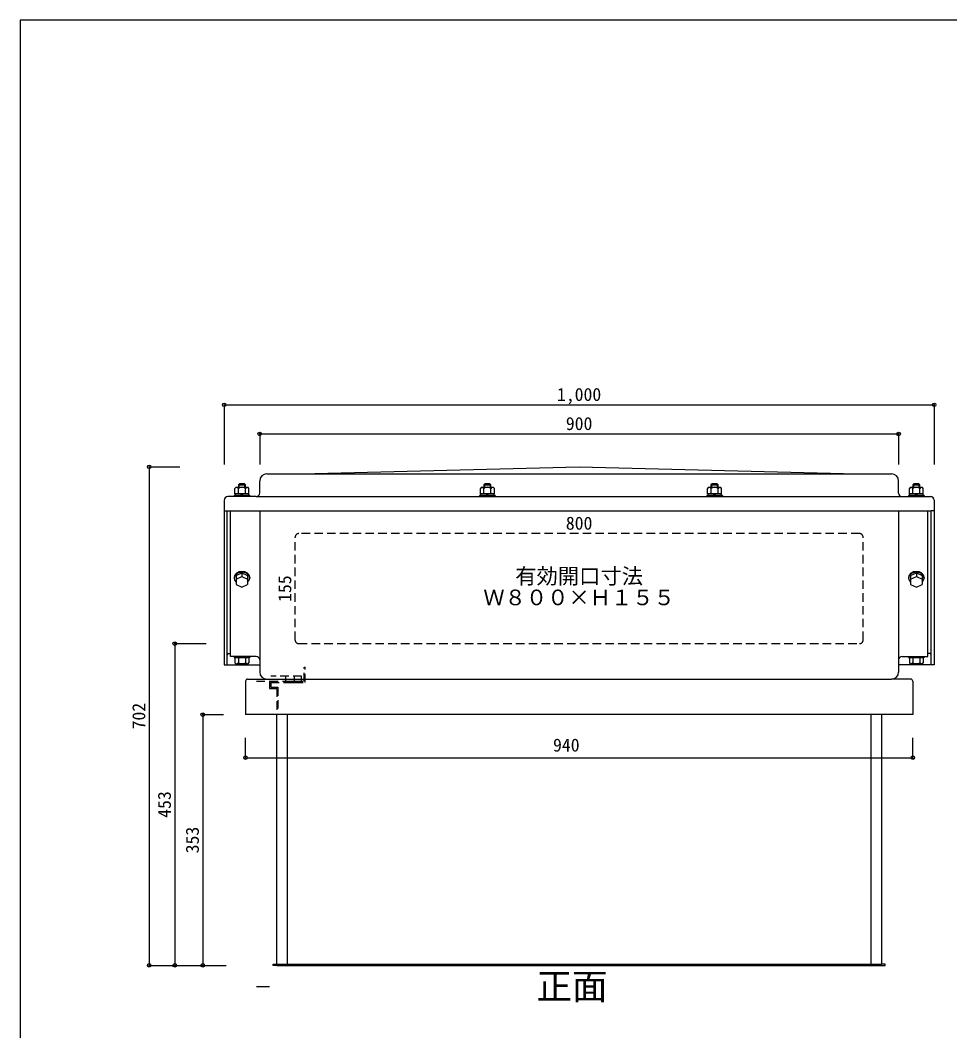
# Model space of a CAD drawing. Units: millimetres at full size, sheet at 1:10. Extents: x -10475 to 9199, y -10092 to 10143.
# Drawn here: x -6012 to -4702, y -331 to 1092 of the extents above; entities that cross this region are included whole.
import ezdxf
from ezdxf.enums import TextEntityAlignment as Align

# ---------------------------------------------------------------- set-up
doc = ezdxf.new("R2010")
doc.units = ezdxf.units.MM
doc.header["$LTSCALE"] = 10
doc.header["$PDMODE"] = 32
doc.header["$PDSIZE"] = 5
doc.linetypes.add('DASHED1', pattern=[1.8, 1.2, -0.6])
for name, color, linetype in [('0-0_FRP', 7, 'Continuous'), ('0-1_SUS', 7, 'Continuous'), ('0-3_開口寸法', 2, 'DASHED1'), ('0-8_FRP寸法', 3, 'Continuous'), ('0-F_図面枠', 7, 'Continuous'), ('3-8', 4, 'Continuous')]:
    doc.layers.add(name, color=color, linetype=linetype)
doc.styles.add('ＭＳ ゴシック', font='')
doc.styles.get('ＭＳ ゴシック').set_extended_font_data('MS Gothic')

msp = doc.modelspace()

# ---------------------------------------------------------------- linework, layer by layer
at = {"layer": '0-0_FRP', "color": 4}
for p, q in [((-5674.13, 426.21), (-5674.13, 443.21)), ((-5664.13, 453.21), (-4784.13, 453.21)), ((-4774.13, 426.21), (-4774.13, 443.21)), ((-5694.93, 434.31), (-5694.93, 438.72)), ((-5349.21, 434.31), (-5349.21, 438.72)), ((-5029.21, 434.31), (-5029.21, 438.72)), ((-4744.93, 434.31), (-4744.93, 438.72)), ((-5724.13, 416.21), (-5724.13, 401.21)), ((-5679.13, 421.21), (-5719.13, 421.21)), ((-5679.13, 421.21), (-4769.13, 421.21)), ((-4769.13, 421.21), (-4729.13, 421.21)), ((-4724.13, 416.21), (-4724.13, 401.21)), ((-5724.13, 403.21), (-5724.13, 184.21)), ((-5724.13, 401.21), (-4728.13, 401.21)), ((-5720.13, 184.21), (-5720.13, 401.21)), ((-5715.13, 196.21), (-5715.13, 401.21)), ((-5674.13, 401.21), (-5674.13, 369.21)), ((-4774.13, 401.21), (-4774.13, 369.21)), ((-4733.13, 196.21), (-4733.13, 401.21)), ((-4724.13, 401.21), (-4728.13, 401.21)), ((-4728.13, 184.21), (-4728.13, 401.21)), ((-4724.13, 403.21), (-4724.13, 184.21)), ((-5674.13, 369.21), (-5674.13, 218.21)), ((-4774.13, 369.21), (-4774.13, 218.21)), ((-5674.13, 220.21), (-5674.13, 174.21)), ((-4774.13, 218.21), (-4774.13, 174.21)), ((-5718.18, 200.21), (-5715.13, 200.21)), ((-4730.13, 200.21), (-4733.13, 200.21)), ((-5699.13, 196.21), (-5715.13, 196.21)), ((-5679.13, 196.21), (-5699.13, 196.21)), ((-4769.13, 196.21), (-4749.13, 196.21)), ((-4749.13, 196.21), (-4733.13, 196.21)), ((-5694.13, 161.21), (-5694.13, 114.21)), ((-5691.13, 164.21), (-5664.13, 164.21)), ((-5684.13, 164.21), (-4784.13, 164.21)), ((-5664.13, 164.21), (-5637.13, 164.21)), ((-5664.13, 164.21), (-5637.13, 164.21)), ((-5625.13, 164.21), (-5615.13, 164.21)), ((-5625.13, 164.21), (-5615.13, 164.21)), ((-4757.13, 164.21), (-4784.13, 164.21)), ((-4754.13, 161.21), (-4754.13, 114.21)), ((-4754.13, 114.21), (-5694.13, 114.21))]:
    msp.add_line(p, q, dxfattribs=at)
at = {"layer": '0-0_FRP'}
for p, q in [((-5708.94, 425.31), (-5708.94, 432.9)), ((-5691.77, 434.31), (-5706.49, 434.31)), ((-5704.13, 437.92), (-5694.13, 437.92)), ((-5704.13, 437.92), (-5704.13, 434.31)), ((-5704.04, 425.31), (-5704.04, 432.9)), ((-5694.13, 437.92), (-5695.63, 439.42)), ((-5694.22, 425.31), (-5694.22, 432.9)), ((-5694.13, 434.31), (-5694.13, 437.92)), ((-5689.31, 425.31), (-5689.31, 432.9)), ((-5363.23, 425.31), (-5363.23, 432.9)), ((-5346.05, 434.31), (-5360.77, 434.31)), ((-5358.41, 437.92), (-5348.41, 437.92)), ((-5358.41, 437.92), (-5358.41, 434.31)), ((-5358.32, 425.31), (-5358.32, 432.9)), ((-5348.41, 437.92), (-5349.91, 439.42)), ((-5348.5, 425.31), (-5348.5, 432.9)), ((-5348.41, 434.31), (-5348.41, 437.92)), ((-5343.6, 425.31), (-5343.6, 432.9)), ((-5043.23, 425.31), (-5043.23, 432.9)), ((-5026.05, 434.31), (-5040.77, 434.31)), ((-5038.41, 437.92), (-5028.41, 437.92)), ((-5038.41, 437.92), (-5038.41, 434.31)), ((-5038.32, 425.31), (-5038.32, 432.9)), ((-5028.41, 437.92), (-5029.91, 439.42)), ((-5028.5, 425.31), (-5028.5, 432.9)), ((-5028.41, 434.31), (-5028.41, 437.92)), ((-5023.6, 425.31), (-5023.6, 432.9)), ((-4758.94, 425.31), (-4758.94, 432.9)), ((-4741.77, 434.31), (-4756.49, 434.31)), ((-4754.13, 437.92), (-4744.13, 437.92)), ((-4754.13, 437.92), (-4754.13, 434.31)), ((-4754.04, 425.31), (-4754.04, 432.9)), ((-4744.13, 437.92), (-4745.63, 439.42)), ((-4744.22, 425.31), (-4744.22, 432.9)), ((-4744.13, 434.31), (-4744.13, 437.92)), ((-4739.31, 425.31), (-4739.31, 432.9)), ((-5710.13, 422.81), (-5710.13, 421.21)), ((-5690.13, 422.81), (-5710.13, 422.81)), ((-5689.31, 425.31), (-5708.94, 425.31)), ((-5708.33, 422.81), (-5708.33, 425.31)), ((-5699.37, 425.31), (-5708.06, 425.31)), ((-5700.51, 422.81), (-5708.06, 422.81)), ((-5700.77, 425.31), (-5699.63, 422.81)), ((-5697.48, 422.81), (-5698.62, 425.31)), ((-5688.13, 422.81), (-5698.36, 422.81)), ((-5689.66, 425.31), (-5697.22, 425.31)), ((-5689.93, 425.31), (-5689.93, 422.81)), ((-5688.13, 422.81), (-5688.13, 421.21)), ((-5364.41, 422.81), (-5364.41, 421.21)), ((-5344.41, 422.81), (-5364.41, 422.81)), ((-5343.6, 425.31), (-5363.23, 425.31)), ((-5362.61, 422.81), (-5362.61, 425.31)), ((-5353.65, 425.31), (-5362.35, 425.31)), ((-5354.79, 422.81), (-5362.35, 422.81)), ((-5355.06, 425.31), (-5353.92, 422.81)), ((-5351.77, 422.81), (-5352.91, 425.31)), ((-5342.41, 422.81), (-5352.64, 422.81)), ((-5343.95, 425.31), (-5351.5, 425.31)), ((-5344.21, 425.31), (-5344.21, 422.81)), ((-5342.41, 422.81), (-5342.41, 421.21)), ((-5044.41, 422.81), (-5044.41, 421.21)), ((-5024.41, 422.81), (-5044.41, 422.81)), ((-5023.6, 425.31), (-5043.23, 425.31)), ((-5042.61, 422.81), (-5042.61, 425.31)), ((-5033.65, 425.31), (-5042.35, 425.31)), ((-5034.79, 422.81), (-5042.35, 422.81)), ((-5035.06, 425.31), (-5033.92, 422.81)), ((-5031.77, 422.81), (-5032.91, 425.31)), ((-5022.41, 422.81), (-5032.64, 422.81)), ((-5023.95, 425.31), (-5031.5, 425.31)), ((-5024.21, 425.31), (-5024.21, 422.81)), ((-5022.41, 422.81), (-5022.41, 421.21)), ((-4760.13, 422.81), (-4760.13, 421.21)), ((-4740.13, 422.81), (-4760.13, 422.81)), ((-4739.31, 425.31), (-4758.94, 425.31)), ((-4758.33, 422.81), (-4758.33, 425.31)), ((-4749.37, 425.31), (-4758.06, 425.31)), ((-4750.51, 422.81), (-4758.06, 422.81)), ((-4750.77, 425.31), (-4749.63, 422.81)), ((-4747.48, 422.81), (-4748.62, 425.31)), ((-4738.13, 422.81), (-4748.36, 422.81)), ((-4739.66, 425.31), (-4747.22, 425.31)), ((-4739.93, 425.31), (-4739.93, 422.81)), ((-4738.13, 422.81), (-4738.13, 421.21)), ((-5707.13, 310.09), (-5699.13, 313.83)), ((-5699.13, 313.83), (-5699.13, 308.91)), ((-5699.13, 313.83), (-5691.13, 310.09)), ((-4757.13, 310.09), (-4749.13, 313.83)), ((-4749.13, 313.83), (-4749.13, 308.91)), ((-4749.13, 313.83), (-4741.13, 310.09)), ((-5707.13, 310.09), (-5707.13, 305.18)), ((-5707.13, 305.18), (-5699.13, 308.91)), ((-5707.13, 305.18), (-5707.13, 297.71)), ((-5699.13, 308.91), (-5691.13, 305.18)), ((-5691.13, 310.09), (-5691.13, 305.18)), ((-5691.13, 305.18), (-5691.13, 297.71)), ((-4757.13, 310.09), (-4757.13, 305.18)), ((-4757.13, 305.18), (-4749.13, 308.91)), ((-4757.13, 305.18), (-4757.13, 297.71)), ((-4749.13, 308.91), (-4741.13, 305.18)), ((-4741.13, 310.09), (-4741.13, 305.18)), ((-4741.13, 305.18), (-4741.13, 297.71)), ((-5707.13, 297.71), (-5699.13, 293.97)), ((-5699.13, 293.97), (-5691.13, 297.71)), ((-4757.13, 297.71), (-4749.13, 293.97)), ((-4749.13, 293.97), (-4741.13, 297.71)), ((-5708.94, 194.61), (-5708.94, 187.03)), ((-5688.13, 194.61), (-5708.94, 194.61)), ((-5704.04, 194.61), (-5704.04, 187.03)), ((-5694.22, 194.61), (-5694.22, 187.03)), ((-5689.31, 194.61), (-5689.31, 187.03)), ((-5688.13, 196.21), (-5688.13, 194.61)), ((-4758.94, 194.61), (-4758.94, 187.03)), ((-4738.13, 194.61), (-4758.94, 194.61)), ((-4754.04, 194.61), (-4754.04, 187.03)), ((-4744.22, 194.61), (-4744.22, 187.03)), ((-4739.31, 194.61), (-4739.31, 187.03)), ((-4738.13, 196.21), (-4738.13, 194.61))]:
    msp.add_line(p, q, dxfattribs=at)
at = {"layer": '0-0_FRP', "color": 3}
for p, q in [((-5710.13, 307.4), (-5710.13, 306.36)), ((-5688.13, 307.4), (-5688.13, 306.36)), ((-4760.13, 307.4), (-4760.13, 306.36)), ((-4738.13, 307.4), (-4738.13, 306.36))]:
    msp.add_line(p, q, dxfattribs=at)
at = {"layer": '0-0_FRP', "color": 4, "linetype": 'DASHED1'}
for p, q in [((-5678.83, 161.21), (-5660.13, 161.21)), ((-5615.13, 168.21), (-5658.63, 168.21)), ((-5637.13, 161.21), (-5637.13, 168.21)), ((-5625.13, 161.21), (-5625.13, 168.21)), ((-5615.13, 161.21), (-5615.13, 168.21))]:
    msp.add_line(p, q, dxfattribs=at)
at = {"layer": '0-0_FRP', "color": 4}
for points in [[(-5615.13, 453.21), (-5224.13, 463.21), (-4833.13, 453.21)], [(-5703.33, 438.72), (-5703.33, 436.08), (-5703.33, 434.31)], [(-5357.61, 438.72), (-5357.61, 436.08), (-5357.61, 434.31)], [(-5037.61, 438.72), (-5037.61, 436.08), (-5037.61, 434.31)], [(-4753.33, 438.72), (-4753.33, 436.08), (-4753.33, 434.31)], [(-5724.13, 184.21), (-5720.13, 184.21), (-5674.13, 184.21)], [(-4724.13, 184.21), (-4728.13, 184.21), (-4774.13, 184.21)]]:
    msp.add_lwpolyline(points, dxfattribs=at)
at = {"layer": '0-0_FRP'}
for points in [[(-5695.63, 439.42), (-5702.63, 439.42), (-5704.13, 437.92)], [(-5349.91, 439.42), (-5356.91, 439.42), (-5358.41, 437.92)], [(-5029.91, 439.42), (-5036.91, 439.42), (-5038.41, 437.92)], [(-4745.63, 439.42), (-4752.63, 439.42), (-4754.13, 437.92)], [(-5710.13, 196.21), (-5710.13, 194.61), (-5690.13, 194.61)], [(-5691.77, 185.61), (-5706.49, 185.61), (-5691.77, 185.61)], [(-4760.13, 196.21), (-4760.13, 194.61), (-4740.13, 194.61)], [(-4741.77, 185.61), (-4756.49, 185.61), (-4741.77, 185.61)]]:
    msp.add_lwpolyline(points, dxfattribs=at)
at = {"layer": '0-0_FRP', "color": 4}
for centre, radius, start, end in [((-5664.13, 443.21), 10, 90, 180), ((-4784.13, 443.21), 10, 0, 90), ((-5719.13, 416.21), 5, 90, 180), ((-5679.13, 426.21), 5, 270, 0), ((-4769.13, 426.21), 5, 180, 270), ((-4729.13, 416.21), 5, 0, 90), ((-5718.13, 198.21), 2, 90, 180), ((-4730.13, 198.21), 2, 0, 90), ((-5679.13, 191.21), 5, 0, 90), ((-4769.13, 191.21), 5, 90, 180), ((-5664.13, 174.21), 10, 180, 270), ((-4784.13, 174.21), 10, 270, 0), ((-5691.13, 161.21), 3, 90, 180), ((-4757.13, 161.21), 3, 0, 90)]:
    msp.add_arc(centre, radius, start, end, dxfattribs=at)
at = {"layer": '0-0_FRP'}
for centre, radius, start, end in [((-5706.49, 431.48), 2.83, 29.99985, 149.99985), ((-5699.13, 425.11), 9.21, 57.79585, 122.2043), ((-5691.77, 431.48), 2.83, 29.99985, 149.99985), ((-5360.77, 431.48), 2.83, 29.99985, 149.99985), ((-5353.41, 425.11), 9.21, 57.79585, 122.2043), ((-5346.05, 431.48), 2.83, 29.99985, 149.99985), ((-5040.77, 431.48), 2.83, 29.99985, 149.99985), ((-5033.41, 425.11), 9.21, 57.79585, 122.2043), ((-5026.05, 431.48), 2.83, 29.99985, 149.99985), ((-4756.49, 431.48), 2.83, 29.99985, 149.99985), ((-4749.13, 425.11), 9.21, 57.79585, 122.2043), ((-4741.77, 431.48), 2.83, 29.99985, 149.99985), ((-5706.49, 188.45), 2.83, 210.00015, 330.00015), ((-5699.13, 194.82), 9.21, 237.7957, 302.20415), ((-5691.77, 188.45), 2.83, 210.00015, 330.00015), ((-4756.49, 188.45), 2.83, 210.00015, 330.00015), ((-4749.13, 194.82), 9.21, 237.7957, 302.20415), ((-4741.77, 188.45), 2.83, 210.00015, 330.00015)]:
    msp.add_arc(centre, radius, start, end, dxfattribs=at)
at = {"layer": '0-0_FRP', "color": 3}
for centre, start_param, end_param in [((-5699.13, 306.36), 2.3851363, 7.0396417), ((-5699.13, 307.4), 3.1415927, 6.2831853), ((-4749.13, 306.36), 2.3851363, 7.0396417), ((-4749.13, 307.4), 3.1415927, 6.2831853)]:
    msp.add_ellipse(centre, major_axis=(-11, 0), ratio=0.761243, start_param=start_param, end_param=end_param, dxfattribs=at)
at = {"layer": '0-1_SUS', "linetype": 'DASHED1'}
for p, q in [((-5611.63, 181.21), (-5610.13, 181.21)), ((-5610.13, 159.71), (-5610.13, 181.21)), ((-5658.63, 159.71), (-5637.13, 159.71)), ((-5637.13, 161.21), (-5637.13, 159.71)), ((-5637.13, 159.71), (-5625.13, 159.71)), ((-5625.13, 161.21), (-5625.13, 159.71)), ((-5625.13, 159.71), (-5610.13, 159.71)), ((-5650.13, 151.21), (-5650.13, 114.21)), ((-5648.63, 152.71), (-5648.63, 122.79))]:
    msp.add_line(p, q, dxfattribs=at)
at = {"layer": '0-1_SUS'}
for p, q in [((-5650.13, -237.29), (-5650.13, 114.21)), ((-5635.13, -237.29), (-5635.13, 114.21)), ((-4813.13, 114.21), (-4813.13, -237.29)), ((-4798.13, 114.21), (-4798.13, -237.29)), ((-5650.13, -237.29), (-4798.13, -237.29)), ((-5650.13, -238.79), (-4798.13, -238.79))]:
    msp.add_line(p, q, dxfattribs=at)
at = {"layer": '0-1_SUS', "color": 2}
msp.add_line((-5678.83, -268.79), (-5660.13, -268.79), dxfattribs=at)
at = {"layer": '0-1_SUS', "linetype": 'DASHED1'}
for points in [[(-5625.13, 161.21), (-5611.63, 161.21), (-5611.63, 181.21)], [(-5660.13, 161.21), (-5660.13, 151.21), (-5650.13, 151.21)], [(-5660.13, 161.21), (-5637.13, 161.21), (-5625.13, 161.21)], [(-5658.63, 159.71), (-5658.63, 152.71), (-5648.63, 152.71)]]:
    msp.add_lwpolyline(points, dxfattribs=at)
at = {"layer": '0-1_SUS'}
for points in [[(-5650.13, -238.79), (-5655.13, -238.79), (-5655.13, -237.29), (-5650.13, -237.29)], [(-4798.13, -238.79), (-4793.13, -238.79), (-4793.13, -237.29), (-4798.13, -237.29)]]:
    msp.add_lwpolyline(points, dxfattribs=at)
at = {"layer": '0-3_開口寸法'}
for p, q in [((-5624.13, 219.21), (-5624.13, 364.21)), ((-4829.13, 369.21), (-5619.13, 369.21)), ((-4824.13, 219.21), (-4824.13, 364.21)), ((-5619.13, 214.21), (-4829.13, 214.21))]:
    msp.add_line(p, q, dxfattribs=at)
for centre, start, end in [((-5619.13, 364.21), 90, 180), ((-4829.13, 364.21), 0, 90), ((-5619.13, 219.21), 180, 270), ((-4829.13, 219.21), 270, 0)]:
    msp.add_arc(centre, 5, start, end, dxfattribs=at)
at = {"layer": '0-8_FRP寸法'}
for p, q in [((-5724.13, 550.46), (-5724.13, 466.32)), ((-4724.13, 550.46), (-4724.13, 466.32)), ((-5674.13, 509.48), (-5674.13, 466.32)), ((-4774.13, 509.48), (-4774.13, 466.32)), ((-5829.82, 463.21), (-5786.63, 463.21)), ((-5793.79, 214.21), (-5772.38, 214.21)), ((-5793.79, 214.21), (-5749.78, 214.21)), ((-5754.37, 114.21), (-5725.08, 114.21)), ((-5694.13, 53.62), (-5694.13, 81.4)), ((-4754.13, 53.62), (-4754.13, 81.4)), ((-5829.82, -238.79), (-5786.63, -238.79)), ((-5793.79, -238.79), (-5772.38, -238.79)), ((-5793.79, -238.79), (-5721.28, -238.79))]:
    msp.add_line(p, q, dxfattribs=at)
at = {"layer": '0-8_FRP寸法', "color": 4}
for p, q in [((-5724.13, 550.46), (-4724.13, 550.46)), ((-5674.13, 509.48), (-4774.13, 509.48)), ((-5829.82, 463.21), (-5829.82, -238.79)), ((-5694.13, 53.62), (-4754.13, 53.62))]:
    msp.add_line(p, q, dxfattribs=at)
at = {"layer": '0-8_FRP寸法', "color": 6}
for p in [(-5724.13, 550.46), (-4724.13, 550.46), (-5674.13, 509.48), (-4774.13, 509.48), (-5829.82, 463.21), (-5793.79, 214.21), (-5754.37, 114.21), (-5694.13, 53.62), (-4754.13, 53.62), (-5829.82, -238.79), (-5793.79, -238.79), (-5754.37, -238.79)]:
    msp.add_point(p, dxfattribs=at)
at = {"layer": '0-F_図面枠'}
msp.add_lwpolyline([(-2011.52, 1092.07), (-6011.52, 1092.07), (-6011.52, -1667.93)], dxfattribs=at)
at = {"layer": '3-8'}
for p, q in [((-5793.79, 214.21), (-5793.79, -238.79)), ((-5754.37, 114.21), (-5754.37, -238.79))]:
    msp.add_line(p, q, dxfattribs=at)

# ---------------------------------------------------------------- texts
at = {"layer": '0-3_開口寸法', "color": 3, "style": 'ＭＳ ゴシック'}
for s, height, p in [('800', 18.33, (-5242.88, 369.21)), ('有効開口寸法', 21.99, (-5314.13, 291.71)), ('Ｗ８００×Ｈ１５５', 21.99, (-5359.13, 261.71))]:
    msp.add_text(s, height=height, dxfattribs=at).set_placement(p, align=Align.BOTTOM_LEFT)
msp.add_text('155', height=18.33, rotation=90, dxfattribs=at).set_placement((-5624.13, 272.96), align=Align.BOTTOM_LEFT)
at = {"layer": '0-8_FRP寸法', "style": 'ＭＳ ゴシック'}
for s, p in [('1,000', (-5255.38, 550.46)), ('900', (-5242.88, 509.48)), ('940', (-5260.92, 56.74))]:
    msp.add_text(s, height=18.33, dxfattribs=at).set_placement(p, align=Align.BOTTOM_LEFT)
for s, p in [('702', (-5829.82, 93.46)), ('453', (-5793.79, -31.04)), ('353', (-5754.37, -81.04))]:
    msp.add_text(s, height=18.33, rotation=90, dxfattribs=at).set_placement(p, align=Align.BOTTOM_LEFT)
at = {"layer": '0-8_FRP寸法', "color": 6, "style": 'ＭＳ ゴシック'}
msp.add_text('正面', height=36.66, dxfattribs=at).set_placement((-5284.12, -297.72), align=Align.BOTTOM_LEFT)

doc.saveas('drawing.dxf')
